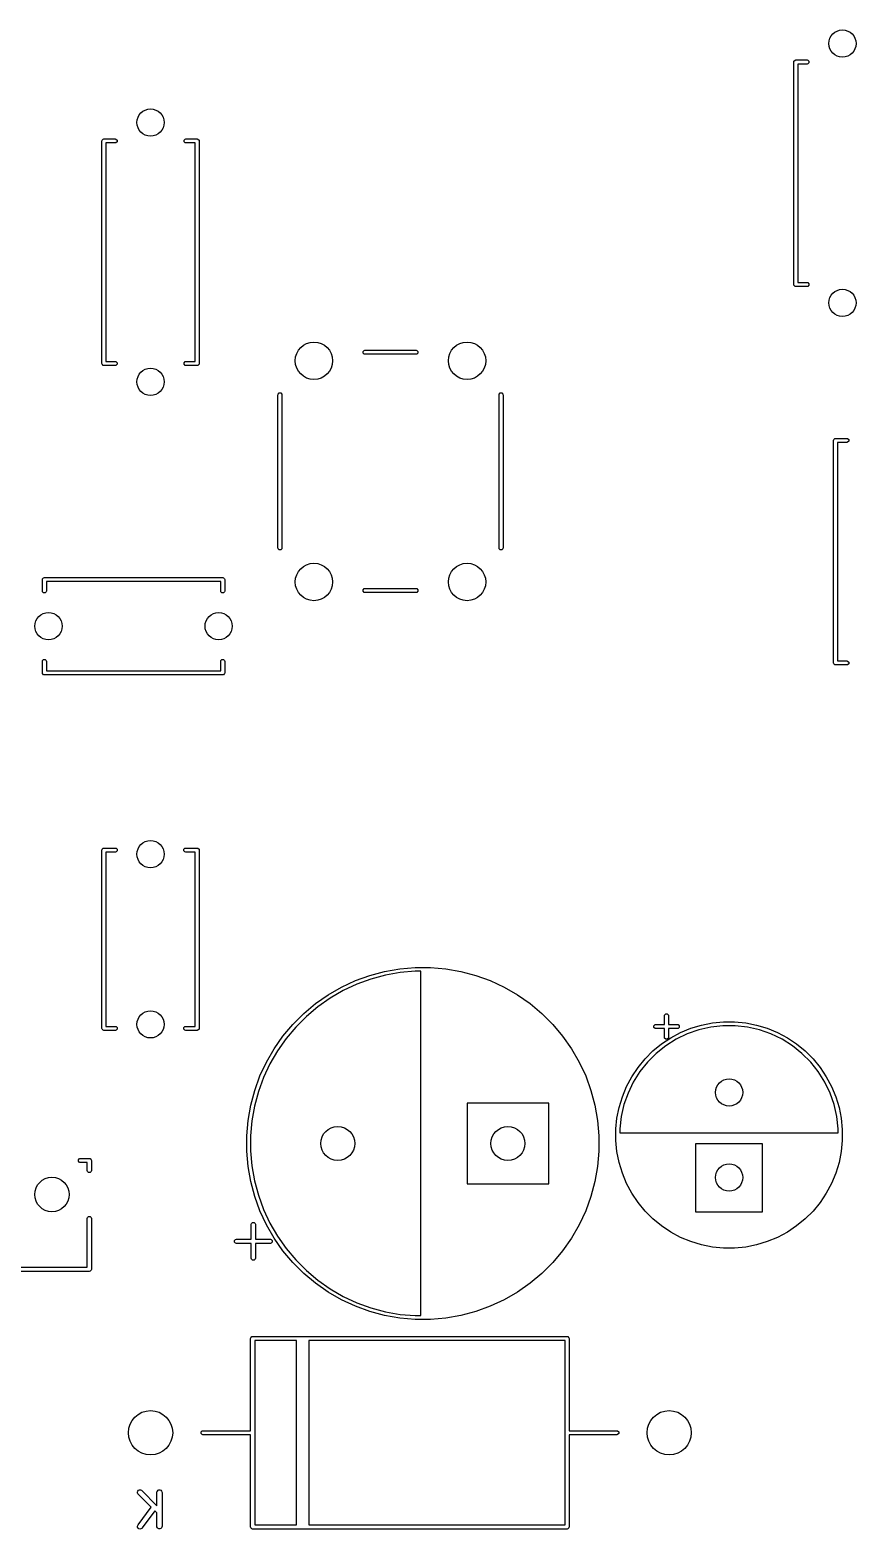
# Model space of a CAD drawing. Header units: millimetres. Extents: x 102 to 188.7, y -171.3 to -101.2.
# Drawn here: x 125.96 to 150.23, y -171.33 to -127.28 of the extents above; entities that cross this region are included whole.
import ezdxf

# ---------------------------------------------------------------- set-up
doc = ezdxf.new("R2010")
doc.units = ezdxf.units.MM
doc.layers.add('B.Silkscreen', color=254, linetype='CONTINUOUS', true_color=0xebdbb2)

msp = doc.modelspace()

# ---------------------------------------------------------------- linework, layer by layer
at = {"layer": 'B.Silkscreen', "linetype": 'CONTINUOUS'}
for p, q in [((148.404567, -128.197039), (148.437039, -128.164567)), ((148.437039, -128.164567), (148.46, -128.16)), ((148.46, -128.16), (148.79, -128.16)), ((148.79, -128.16), (148.812961, -128.164567)), ((148.812961, -128.164567), (148.845433, -128.197039)), ((148.4, -128.22), (148.404567, -128.197039)), ((148.4, -134.76), (148.4, -128.22)), ((148.79, -128.28), (148.52, -128.28)), ((148.52, -128.28), (148.52, -134.7)), ((148.812961, -128.275433), (148.79, -128.28)), ((148.845433, -128.242961), (148.812961, -128.275433)), ((148.845433, -128.197039), (148.845433, -128.242961)), ((128.07, -130.54), (128.074567, -130.517039)), ((128.07, -137.08), (128.07, -130.54)), ((128.074567, -130.517039), (128.107039, -130.484567)), ((128.107039, -130.484567), (128.13, -130.48)), ((128.13, -130.48), (128.46, -130.48)), ((128.46, -130.6), (128.19, -130.6)), ((128.19, -130.6), (128.19, -137.02)), ((128.46, -130.48), (128.482961, -130.484567)), ((128.482961, -130.595433), (128.46, -130.6)), ((128.482961, -130.484567), (128.515433, -130.517039)), ((128.515433, -130.562961), (128.482961, -130.595433)), ((128.515433, -130.517039), (128.515433, -130.562961)), ((130.484567, -130.517039), (130.517039, -130.484567)), ((130.484567, -130.562961), (130.484567, -130.517039)), ((130.517039, -130.595433), (130.484567, -130.562961)), ((130.517039, -130.484567), (130.54, -130.48)), ((130.54, -130.6), (130.517039, -130.595433)), ((130.54, -130.48), (130.87, -130.48)), ((130.81, -130.6), (130.54, -130.6)), ((130.81, -137.02), (130.81, -130.6)), ((130.87, -130.48), (130.892961, -130.484567)), ((130.892961, -130.484567), (130.925433, -130.517039)), ((130.925433, -130.517039), (130.93, -130.54)), ((130.93, -130.54), (130.93, -137.08)), ((148.404567, -134.782961), (148.4, -134.76)), ((148.437039, -134.815433), (148.404567, -134.782961)), ((148.52, -134.7), (148.79, -134.7)), ((148.79, -134.7), (148.812961, -134.704567)), ((148.812961, -134.704567), (148.845433, -134.737039)), ((148.845433, -134.782961), (148.812961, -134.815433)), ((148.845433, -134.737039), (148.845433, -134.782961)), ((148.46, -134.82), (148.437039, -134.815433)), ((148.79, -134.82), (148.46, -134.82)), ((148.812961, -134.815433), (148.79, -134.82)), ((135.744567, -136.727039), (135.777039, -136.694567)), ((135.744567, -136.772961), (135.744567, -136.727039)), ((135.777039, -136.805433), (135.744567, -136.772961)), ((135.777039, -136.694567), (135.8, -136.69)), ((135.8, -136.81), (135.777039, -136.805433)), ((135.8, -136.69), (137.3, -136.69)), ((137.3, -136.81), (135.8, -136.81)), ((137.3, -136.69), (137.322961, -136.694567)), ((137.322961, -136.805433), (137.3, -136.81)), ((137.322961, -136.694567), (137.355433, -136.727039)), ((137.355433, -136.772961), (137.322961, -136.805433)), ((137.355433, -136.727039), (137.355433, -136.772961)), ((128.074567, -137.102961), (128.07, -137.08)), ((128.107039, -137.135433), (128.074567, -137.102961)), ((128.13, -137.14), (128.107039, -137.135433)), ((128.46, -137.14), (128.13, -137.14)), ((128.19, -137.02), (128.46, -137.02)), ((128.46, -137.02), (128.482961, -137.024567)), ((128.482961, -137.135433), (128.46, -137.14)), ((128.482961, -137.024567), (128.515433, -137.057039)), ((128.515433, -137.102961), (128.482961, -137.135433)), ((128.515433, -137.057039), (128.515433, -137.102961)), ((130.484567, -137.057039), (130.517039, -137.024567)), ((130.484567, -137.102961), (130.484567, -137.057039)), ((130.517039, -137.135433), (130.484567, -137.102961)), ((130.517039, -137.024567), (130.54, -137.02)), ((130.54, -137.14), (130.517039, -137.135433)), ((130.54, -137.02), (130.81, -137.02)), ((130.87, -137.14), (130.54, -137.14)), ((130.892961, -137.135433), (130.87, -137.14)), ((130.925433, -137.102961), (130.892961, -137.135433)), ((130.93, -137.08), (130.925433, -137.102961)), ((133.24, -138), (133.244567, -137.977039)), ((133.24, -142.5), (133.24, -138)), ((133.244567, -137.977039), (133.277039, -137.944567)), ((133.277039, -137.944567), (133.322961, -137.944567)), ((133.322961, -137.944567), (133.355433, -137.977039)), ((133.355433, -137.977039), (133.36, -138)), ((133.36, -138), (133.36, -142.5)), ((139.74, -138), (139.744567, -137.977039)), ((139.74, -142.5), (139.74, -138)), ((139.744567, -137.977039), (139.777039, -137.944567)), ((139.777039, -137.944567), (139.822961, -137.944567)), ((139.822961, -137.944567), (139.855433, -137.977039)), ((139.855433, -137.977039), (139.86, -138)), ((139.86, -138), (139.86, -142.5)), ((149.57, -139.34), (149.574567, -139.317039)), ((149.57, -145.88), (149.57, -139.34)), ((149.574567, -139.317039), (149.607039, -139.284567)), ((149.607039, -139.284567), (149.63, -139.28)), ((149.63, -139.28), (149.96, -139.28)), ((149.96, -139.4), (149.69, -139.4)), ((149.69, -139.4), (149.69, -145.82)), ((149.96, -139.28), (149.982961, -139.284567)), ((149.982961, -139.395433), (149.96, -139.4)), ((149.982961, -139.284567), (150.015433, -139.317039)), ((150.015433, -139.362961), (149.982961, -139.395433)), ((150.015433, -139.317039), (150.015433, -139.362961)), ((133.244567, -142.522961), (133.24, -142.5)), ((133.277039, -142.555433), (133.244567, -142.522961)), ((133.322961, -142.555433), (133.277039, -142.555433)), ((133.355433, -142.522961), (133.322961, -142.555433)), ((133.36, -142.5), (133.355433, -142.522961)), ((139.744567, -142.522961), (139.74, -142.5)), ((139.777039, -142.555433), (139.744567, -142.522961)), ((139.822961, -142.555433), (139.777039, -142.555433)), ((139.855433, -142.522961), (139.822961, -142.555433)), ((139.86, -142.5), (139.855433, -142.522961)), ((126.32, -143.43), (126.324567, -143.407039)), ((126.32, -143.767), (126.32, -143.43)), ((126.324567, -143.407039), (126.357039, -143.374567)), ((126.357039, -143.374567), (126.38, -143.37)), ((126.38, -143.37), (131.62, -143.37)), ((131.56, -143.49), (126.44, -143.49)), ((126.44, -143.49), (126.44, -143.767)), ((131.56, -143.767), (131.56, -143.49)), ((131.62, -143.37), (131.642961, -143.374567)), ((131.642961, -143.374567), (131.675433, -143.407039)), ((131.675433, -143.407039), (131.68, -143.43)), ((131.68, -143.43), (131.68, -143.767)), ((126.324567, -143.789961), (126.32, -143.767)), ((126.357039, -143.822433), (126.324567, -143.789961)), ((126.402961, -143.822433), (126.357039, -143.822433)), ((126.435433, -143.789961), (126.402961, -143.822433)), ((126.44, -143.767), (126.435433, -143.789961)), ((131.564567, -143.789961), (131.56, -143.767)), ((131.597039, -143.822433), (131.564567, -143.789961)), ((131.642961, -143.822433), (131.597039, -143.822433)), ((131.675433, -143.789961), (131.642961, -143.822433)), ((131.68, -143.767), (131.675433, -143.789961)), ((135.744567, -143.727039), (135.777039, -143.694567)), ((135.744567, -143.772961), (135.744567, -143.727039)), ((135.777039, -143.805433), (135.744567, -143.772961)), ((135.777039, -143.694567), (135.8, -143.69)), ((135.8, -143.81), (135.777039, -143.805433)), ((135.8, -143.69), (137.3, -143.69)), ((137.3, -143.81), (135.8, -143.81)), ((137.3, -143.69), (137.322961, -143.694567)), ((137.322961, -143.805433), (137.3, -143.81)), ((137.322961, -143.694567), (137.355433, -143.727039)), ((137.355433, -143.772961), (137.322961, -143.805433)), ((137.355433, -143.727039), (137.355433, -143.772961)), ((126.324567, -145.810039), (126.357039, -145.777567)), ((126.357039, -145.777567), (126.402961, -145.777567)), ((126.402961, -145.777567), (126.435433, -145.810039)), ((131.564567, -145.810039), (131.597039, -145.777567)), ((131.597039, -145.777567), (131.642961, -145.777567)), ((131.642961, -145.777567), (131.675433, -145.810039)), ((126.32, -145.833), (126.324567, -145.810039)), ((126.32, -146.17), (126.32, -145.833)), ((126.324567, -146.192961), (126.32, -146.17)), ((126.357039, -146.225433), (126.324567, -146.192961)), ((126.38, -146.23), (126.357039, -146.225433)), ((131.62, -146.23), (126.38, -146.23)), ((126.435433, -145.810039), (126.44, -145.833)), ((126.44, -145.833), (126.44, -146.11)), ((126.44, -146.11), (131.56, -146.11)), ((131.56, -145.833), (131.564567, -145.810039)), ((131.56, -146.11), (131.56, -145.833)), ((131.642961, -146.225433), (131.62, -146.23)), ((131.675433, -146.192961), (131.642961, -146.225433)), ((131.675433, -145.810039), (131.68, -145.833)), ((131.68, -146.17), (131.675433, -146.192961)), ((131.68, -145.833), (131.68, -146.17)), ((149.574567, -145.902961), (149.57, -145.88)), ((149.607039, -145.935433), (149.574567, -145.902961)), ((149.63, -145.94), (149.607039, -145.935433)), ((149.96, -145.94), (149.63, -145.94)), ((149.69, -145.82), (149.96, -145.82)), ((149.96, -145.82), (149.982961, -145.824567)), ((149.982961, -145.935433), (149.96, -145.94)), ((149.982961, -145.824567), (150.015433, -145.857039)), ((150.015433, -145.902961), (149.982961, -145.935433)), ((150.015433, -145.857039), (150.015433, -145.902961)), ((128.07, -151.38), (128.074567, -151.357039)), ((128.07, -156.62), (128.07, -151.38)), ((128.074567, -151.357039), (128.107039, -151.324567)), ((128.107039, -151.324567), (128.13, -151.32)), ((128.13, -151.32), (128.467, -151.32)), ((128.467, -151.44), (128.19, -151.44)), ((128.19, -151.44), (128.19, -156.56)), ((128.467, -151.32), (128.489961, -151.324567)), ((128.489961, -151.435433), (128.467, -151.44)), ((128.489961, -151.324567), (128.522433, -151.357039)), ((128.522433, -151.402961), (128.489961, -151.435433)), ((128.522433, -151.357039), (128.522433, -151.402961)), ((130.477567, -151.357039), (130.510039, -151.324567)), ((130.477567, -151.402961), (130.477567, -151.357039)), ((130.510039, -151.435433), (130.477567, -151.402961)), ((130.510039, -151.324567), (130.533, -151.32)), ((130.533, -151.44), (130.510039, -151.435433)), ((130.533, -151.32), (130.87, -151.32)), ((130.81, -151.44), (130.533, -151.44)), ((130.81, -156.56), (130.81, -151.44)), ((130.87, -151.32), (130.892961, -151.324567)), ((130.892961, -151.324567), (130.925433, -151.357039)), ((130.925433, -151.357039), (130.93, -151.38)), ((130.93, -151.38), (130.93, -156.62)), ((135.942344, -155.059746), (136.378843, -154.942787)), ((136.403772, -155.055235), (135.976979, -155.169594)), ((136.378843, -154.942787), (136.823874, -154.864316)), ((136.838908, -154.978509), (136.403772, -155.055235)), ((136.823874, -154.864316), (137.274052, -154.82493)), ((137.279076, -154.94), (136.838908, -154.978509)), ((137.274052, -154.82493), (137.725948, -154.82493)), ((137.44, -154.94), (137.279076, -154.94)), ((137.44, -165.06), (137.44, -154.94)), ((137.725948, -154.82493), (138.176126, -154.864316)), ((138.176126, -154.864316), (138.621157, -154.942787)), ((138.621157, -154.942787), (139.057656, -155.059746)), ((134.716788, -155.631232), (135.108142, -155.405284)), ((135.108142, -155.405284), (135.5177, -155.214304)), ((135.561777, -155.320716), (135.161326, -155.507449)), ((135.5177, -155.214304), (135.942344, -155.059746)), ((135.976979, -155.169594), (135.561777, -155.320716)), ((139.057656, -155.059746), (139.4823, -155.214304)), ((139.4823, -155.214304), (139.891858, -155.405284)), ((139.891858, -155.405284), (140.283212, -155.631232)), ((134.000443, -156.180903), (134.346616, -155.89043)), ((134.346616, -155.89043), (134.716788, -155.631232)), ((134.778674, -155.728373), (134.416732, -155.981807)), ((135.161326, -155.507449), (134.778674, -155.728373)), ((140.283212, -155.631232), (140.653384, -155.89043)), ((140.653384, -155.89043), (140.999557, -156.180903)), ((133.680903, -156.500443), (134.000443, -156.180903)), ((134.078257, -156.265822), (133.765822, -156.578257)), ((134.416732, -155.981807), (134.078257, -156.265822)), ((140.999557, -156.180903), (141.319097, -156.500443)), ((144.601, -156.249759), (144.605567, -156.226798)), ((144.601, -156.504759), (144.601, -156.249759)), ((144.605567, -156.226798), (144.638039, -156.194326)), ((144.638039, -156.194326), (144.683961, -156.194326)), ((144.683961, -156.194326), (144.716433, -156.226798)), ((144.716433, -156.226798), (144.721, -156.249759)), ((144.721, -156.249759), (144.721, -156.504759)), ((128.074567, -156.642961), (128.07, -156.62)), ((128.107039, -156.675433), (128.074567, -156.642961)), ((128.13, -156.68), (128.107039, -156.675433)), ((128.467, -156.68), (128.13, -156.68)), ((128.19, -156.56), (128.467, -156.56)), ((128.467, -156.56), (128.489961, -156.564567)), ((128.489961, -156.675433), (128.467, -156.68)), ((128.489961, -156.564567), (128.522433, -156.597039)), ((128.522433, -156.642961), (128.489961, -156.675433)), ((128.522433, -156.597039), (128.522433, -156.642961)), ((130.477567, -156.597039), (130.510039, -156.564567)), ((130.477567, -156.642961), (130.477567, -156.597039)), ((130.510039, -156.675433), (130.477567, -156.642961)), ((130.510039, -156.564567), (130.533, -156.56)), ((130.533, -156.68), (130.510039, -156.675433)), ((130.533, -156.56), (130.81, -156.56)), ((130.87, -156.68), (130.533, -156.68)), ((130.892961, -156.675433), (130.87, -156.68)), ((130.925433, -156.642961), (130.892961, -156.675433)), ((130.93, -156.62), (130.925433, -156.642961)), ((133.39043, -156.846616), (133.680903, -156.500443)), ((133.765822, -156.578257), (133.481807, -156.916732)), ((141.319097, -156.500443), (141.60957, -156.846616)), ((144.290567, -156.541798), (144.323039, -156.509326)), ((144.290567, -156.58772), (144.290567, -156.541798)), ((144.323039, -156.620192), (144.290567, -156.58772)), ((144.323039, -156.509326), (144.346, -156.504759)), ((144.346, -156.624759), (144.323039, -156.620192)), ((144.346, -156.504759), (144.601, -156.504759)), ((144.601, -156.624759), (144.346, -156.624759)), ((144.601, -156.879759), (144.601, -156.624759)), ((144.721, -156.504759), (144.976, -156.504759)), ((144.976, -156.624759), (144.721, -156.624759)), ((144.721, -156.624759), (144.721, -156.879759)), ((144.788038, -156.893764), (145.076242, -156.739716)), ((145.269651, -156.779674), (144.944816, -156.936106)), ((144.976, -156.504759), (144.998961, -156.509326)), ((144.998961, -156.620192), (144.976, -156.624759)), ((144.998961, -156.509326), (145.031433, -156.541798)), ((145.031433, -156.58772), (144.998961, -156.620192)), ((145.031433, -156.541798), (145.031433, -156.58772)), ((145.076242, -156.739716), (145.378157, -156.614658)), ((145.609958, -156.660595), (145.269651, -156.779674)), ((145.378157, -156.614658), (145.690876, -156.519796)), ((145.961458, -156.580367), (145.609958, -156.660595)), ((145.690876, -156.519796), (146.011388, -156.456042)), ((146.31973, -156.54), (145.961458, -156.580367)), ((146.011388, -156.456042), (146.336605, -156.424011)), ((146.68027, -156.54), (146.31973, -156.54)), ((146.336605, -156.424011), (146.663395, -156.424011)), ((146.663395, -156.424011), (146.988612, -156.456042)), ((147.038542, -156.580367), (146.68027, -156.54)), ((146.988612, -156.456042), (147.309124, -156.519796)), ((147.390042, -156.660595), (147.038542, -156.580367)), ((147.309124, -156.519796), (147.621843, -156.614658)), ((147.730349, -156.779674), (147.390042, -156.660595)), ((147.621843, -156.614658), (147.923758, -156.739716)), ((148.055184, -156.936106), (147.730349, -156.779674)), ((147.923758, -156.739716), (148.211962, -156.893764)), ((132.905284, -157.608142), (133.131232, -157.216788)), ((133.131232, -157.216788), (133.39043, -156.846616)), ((133.481807, -156.916732), (133.228373, -157.278674)), ((141.60957, -156.846616), (141.868768, -157.216788)), ((141.868768, -157.216788), (142.094716, -157.608142)), ((144.263709, -157.282633), (144.516321, -157.075319)), ((144.639538, -157.127925), (144.357657, -157.352717)), ((144.516321, -157.075319), (144.788038, -156.893764)), ((144.605567, -156.90272), (144.601, -156.879759)), ((144.638039, -156.935192), (144.605567, -156.90272)), ((144.683961, -156.935192), (144.638039, -156.935192)), ((144.944816, -156.936106), (144.639538, -157.127925)), ((144.716433, -156.90272), (144.683961, -156.935192)), ((144.721, -156.879759), (144.716433, -156.90272)), ((148.360462, -157.127925), (148.055184, -156.936106)), ((148.211962, -156.893764), (148.483679, -157.075319)), ((148.642343, -157.352717), (148.360462, -157.127925)), ((148.483679, -157.075319), (148.736291, -157.282633)), ((132.714304, -158.0177), (132.905284, -157.608142)), ((133.007449, -157.661326), (132.820716, -158.061777)), ((133.228373, -157.278674), (133.007449, -157.661326)), ((142.094716, -157.608142), (142.285696, -158.0177)), ((143.825319, -157.766321), (144.032633, -157.513709)), ((144.102717, -157.607657), (143.877925, -157.889538)), ((144.032633, -157.513709), (144.263709, -157.282633)), ((144.357657, -157.352717), (144.102717, -157.607657)), ((148.897283, -157.607657), (148.642343, -157.352717)), ((148.736291, -157.282633), (148.967367, -157.513709)), ((149.122075, -157.889538), (148.897283, -157.607657)), ((148.967367, -157.513709), (149.174681, -157.766321)), ((132.559746, -158.442344), (132.714304, -158.0177)), ((132.820716, -158.061777), (132.669594, -158.476979)), ((142.285696, -158.0177), (142.440254, -158.442344)), ((143.489716, -158.326242), (143.643764, -158.038038)), ((143.643764, -158.038038), (143.825319, -157.766321)), ((143.877925, -157.889538), (143.686106, -158.194816)), ((149.313894, -158.194816), (149.122075, -157.889538)), ((149.174681, -157.766321), (149.356236, -158.038038)), ((149.356236, -158.038038), (149.510284, -158.326242)), ((132.442787, -158.878843), (132.559746, -158.442344)), ((132.669594, -158.476979), (132.555235, -158.903772)), ((142.440254, -158.442344), (142.557213, -158.878843)), ((143.364658, -158.628157), (143.489716, -158.326242)), ((143.529674, -158.519651), (143.410595, -158.859958)), ((143.686106, -158.194816), (143.529674, -158.519651)), ((149.470326, -158.519651), (149.313894, -158.194816)), ((149.589405, -158.859958), (149.470326, -158.519651)), ((149.510284, -158.326242), (149.635342, -158.628157)), ((132.364316, -159.323874), (132.442787, -158.878843)), ((132.555235, -158.903772), (132.478509, -159.338908)), ((138.8, -158.815433), (138.8, -161.184567)), ((138.837039, -158.815433), (138.8, -158.815433)), ((138.877039, -158.815433), (138.837039, -158.815433)), ((138.917039, -158.815433), (138.877039, -158.815433)), ((138.957039, -158.815433), (138.917039, -158.815433)), ((138.997039, -158.815433), (138.957039, -158.815433)), ((139.037039, -158.815433), (138.997039, -158.815433)), ((139.077039, -158.815433), (139.037039, -158.815433)), ((139.117039, -158.815433), (139.077039, -158.815433)), ((139.157039, -158.815433), (139.117039, -158.815433)), ((139.197039, -158.815433), (139.157039, -158.815433)), ((139.237039, -158.815433), (139.197039, -158.815433)), ((139.277039, -158.815433), (139.237039, -158.815433)), ((139.317039, -158.815433), (139.277039, -158.815433)), ((139.357039, -158.815433), (139.317039, -158.815433)), ((139.397039, -158.815433), (139.357039, -158.815433)), ((139.437039, -158.815433), (139.397039, -158.815433)), ((139.477039, -158.815433), (139.437039, -158.815433)), ((139.517039, -158.815433), (139.477039, -158.815433)), ((139.557039, -158.815433), (139.517039, -158.815433)), ((139.597039, -158.815433), (139.557039, -158.815433)), ((139.637039, -158.815433), (139.597039, -158.815433)), ((139.677039, -158.815433), (139.637039, -158.815433)), ((139.717039, -158.815433), (139.677039, -158.815433)), ((139.757039, -158.815433), (139.717039, -158.815433)), ((139.797039, -158.815433), (139.757039, -158.815433)), ((139.837039, -158.815433), (139.797039, -158.815433)), ((139.877039, -158.815433), (139.837039, -158.815433)), ((139.917039, -158.815433), (139.877039, -158.815433)), ((139.957039, -158.815433), (139.917039, -158.815433)), ((139.997039, -158.815433), (139.957039, -158.815433)), ((140.037039, -158.815433), (139.997039, -158.815433)), ((140.077039, -158.815433), (140.037039, -158.815433)), ((140.117039, -158.815433), (140.077039, -158.815433)), ((140.157039, -158.815433), (140.117039, -158.815433)), ((140.197039, -158.815433), (140.157039, -158.815433)), ((140.237039, -158.815433), (140.197039, -158.815433)), ((140.277039, -158.815433), (140.237039, -158.815433)), ((140.317039, -158.815433), (140.277039, -158.815433)), ((140.357039, -158.815433), (140.317039, -158.815433)), ((140.397039, -158.815433), (140.357039, -158.815433)), ((140.437039, -158.815433), (140.397039, -158.815433)), ((140.477039, -158.815433), (140.437039, -158.815433)), ((140.517039, -158.815433), (140.477039, -158.815433)), ((140.557039, -158.815433), (140.517039, -158.815433)), ((140.597039, -158.815433), (140.557039, -158.815433)), ((140.637039, -158.815433), (140.597039, -158.815433)), ((140.677039, -158.815433), (140.637039, -158.815433)), ((140.717039, -158.815433), (140.677039, -158.815433)), ((140.757039, -158.815433), (140.717039, -158.815433)), ((140.797039, -158.815433), (140.757039, -158.815433)), ((140.837039, -158.815433), (140.797039, -158.815433)), ((140.877039, -158.815433), (140.837039, -158.815433)), ((140.917039, -158.815433), (140.877039, -158.815433)), ((140.957039, -158.815433), (140.917039, -158.815433)), ((140.997039, -158.815433), (140.957039, -158.815433)), ((141.037039, -158.815433), (140.997039, -158.815433)), ((141.077039, -158.815433), (141.037039, -158.815433)), ((141.117039, -158.815433), (141.077039, -158.815433)), ((141.157039, -158.815433), (141.117039, -158.815433)), ((141.197039, -158.815433), (141.157039, -158.815433)), ((141.2, -158.815433), (141.197039, -158.815433)), ((141.2, -161.184567), (141.2, -158.815433)), ((142.557213, -158.878843), (142.635684, -159.323874)), ((143.206042, -159.261388), (143.269796, -158.940876)), ((143.269796, -158.940876), (143.364658, -158.628157)), ((143.410595, -158.859958), (143.330367, -159.211458)), ((149.669633, -159.211458), (149.589405, -158.859958)), ((149.635342, -158.628157), (149.730204, -158.940876)), ((149.730204, -158.940876), (149.793958, -159.261388)), ((132.32493, -159.774052), (132.364316, -159.323874)), ((132.478509, -159.338908), (132.44, -159.779076)), ((142.635684, -159.323874), (142.67507, -159.774052)), ((143.175673, -159.56973), (143.206042, -159.261388)), ((143.330367, -159.211458), (143.29, -159.56973)), ((149.71, -159.56973), (149.669633, -159.211458)), ((149.793958, -159.261388), (149.825989, -159.586605)), ((132.32493, -159.779076), (132.32493, -159.774052)), ((132.32493, -160.225948), (132.32493, -159.779076)), ((132.44, -159.779076), (132.44, -160.220924)), ((142.67507, -159.774052), (142.67507, -160.225948)), ((143.174011, -159.586605), (143.175673, -159.56973)), ((143.174011, -159.913395), (143.174011, -159.586605)), ((143.29, -159.56973), (143.29, -159.69)), ((143.29, -159.69), (149.71, -159.69)), ((149.71, -159.69), (149.71, -159.56973)), ((149.825989, -159.586605), (149.825989, -159.913395)), ((132.364316, -160.676126), (132.32493, -160.225948)), ((132.44, -160.220924), (132.478509, -160.661092)), ((142.67507, -160.225948), (142.635684, -160.676126)), ((143.206042, -160.238612), (143.174011, -159.913395)), ((143.269796, -160.559124), (143.206042, -160.238612)), ((145.515433, -160.01), (145.515433, -160.047039)), ((147.484567, -160.01), (145.515433, -160.01)), ((145.515433, -160.047039), (145.515433, -160.087039)), ((145.515433, -160.087039), (145.515433, -160.127039)), ((145.515433, -160.127039), (145.515433, -160.167039)), ((145.515433, -160.167039), (145.515433, -160.207039)), ((145.515433, -160.207039), (145.515433, -160.247039)), ((145.515433, -160.247039), (145.515433, -160.287039)), ((145.515433, -160.287039), (145.515433, -160.327039)), ((145.515433, -160.327039), (145.515433, -160.367039)), ((147.484567, -160.047039), (147.484567, -160.01)), ((147.484567, -160.087039), (147.484567, -160.047039)), ((147.484567, -160.127039), (147.484567, -160.087039)), ((147.484567, -160.167039), (147.484567, -160.127039)), ((147.484567, -160.207039), (147.484567, -160.167039)), ((147.484567, -160.247039), (147.484567, -160.207039)), ((147.484567, -160.287039), (147.484567, -160.247039)), ((147.484567, -160.327039), (147.484567, -160.287039)), ((147.484567, -160.367039), (147.484567, -160.327039)), ((149.793958, -160.238612), (149.730204, -160.559124)), ((149.825989, -159.913395), (149.793958, -160.238612)), ((127.382567, -160.477039), (127.415039, -160.444567)), ((127.382567, -160.522961), (127.382567, -160.477039)), ((127.415039, -160.555433), (127.382567, -160.522961)), ((127.415039, -160.444567), (127.438, -160.44)), ((127.438, -160.56), (127.415039, -160.555433)), ((127.438, -160.44), (127.7, -160.44)), ((127.64, -160.56), (127.438, -160.56)), ((127.64, -160.798), (127.64, -160.56)), ((127.7, -160.44), (127.722961, -160.444567)), ((127.722961, -160.444567), (127.755433, -160.477039)), ((127.755433, -160.477039), (127.76, -160.5)), ((127.76, -160.5), (127.76, -160.798)), ((132.442787, -161.121157), (132.364316, -160.676126)), ((132.478509, -160.661092), (132.555235, -161.096228)), ((142.635684, -160.676126), (142.557213, -161.121157)), ((143.364658, -160.871843), (143.269796, -160.559124)), ((145.515433, -160.367039), (145.515433, -160.407039)), ((145.515433, -160.407039), (145.515433, -160.447039)), ((145.515433, -160.447039), (145.515433, -160.487039)), ((145.515433, -160.487039), (145.515433, -160.527039)), ((145.515433, -160.527039), (145.515433, -160.567039)), ((145.515433, -160.567039), (145.515433, -160.607039)), ((145.515433, -160.607039), (145.515433, -160.647039)), ((145.515433, -160.647039), (145.515433, -160.687039)), ((145.515433, -160.687039), (145.515433, -160.727039)), ((145.515433, -160.727039), (145.515433, -160.767039)), ((145.515433, -160.767039), (145.515433, -160.807039)), ((147.484567, -160.407039), (147.484567, -160.367039)), ((147.484567, -160.447039), (147.484567, -160.407039)), ((147.484567, -160.487039), (147.484567, -160.447039)), ((147.484567, -160.527039), (147.484567, -160.487039)), ((147.484567, -160.567039), (147.484567, -160.527039)), ((147.484567, -160.607039), (147.484567, -160.567039)), ((147.484567, -160.647039), (147.484567, -160.607039)), ((147.484567, -160.687039), (147.484567, -160.647039)), ((147.484567, -160.727039), (147.484567, -160.687039)), ((147.484567, -160.767039), (147.484567, -160.727039)), ((147.484567, -160.807039), (147.484567, -160.767039)), ((149.730204, -160.559124), (149.635342, -160.871843)), ((127.644567, -160.820961), (127.64, -160.798)), ((127.677039, -160.853433), (127.644567, -160.820961)), ((127.722961, -160.853433), (127.677039, -160.853433)), ((127.755433, -160.820961), (127.722961, -160.853433)), ((127.76, -160.798), (127.755433, -160.820961)), ((132.559746, -161.557656), (132.442787, -161.121157)), ((132.555235, -161.096228), (132.669594, -161.523021)), ((138.8, -161.184567), (138.802961, -161.184567)), ((138.802961, -161.184567), (138.842961, -161.184567)), ((138.842961, -161.184567), (138.882961, -161.184567)), ((138.882961, -161.184567), (138.922961, -161.184567)), ((138.922961, -161.184567), (138.962961, -161.184567)), ((138.962961, -161.184567), (139.002961, -161.184567)), ((139.002961, -161.184567), (139.042961, -161.184567)), ((139.042961, -161.184567), (139.082961, -161.184567)), ((139.082961, -161.184567), (139.122961, -161.184567)), ((139.122961, -161.184567), (139.162961, -161.184567)), ((139.162961, -161.184567), (139.202961, -161.184567)), ((139.202961, -161.184567), (139.242961, -161.184567)), ((139.242961, -161.184567), (139.282961, -161.184567)), ((139.282961, -161.184567), (139.322961, -161.184567)), ((139.322961, -161.184567), (139.362961, -161.184567)), ((139.362961, -161.184567), (139.402961, -161.184567)), ((139.402961, -161.184567), (139.442961, -161.184567)), ((139.442961, -161.184567), (139.482961, -161.184567)), ((139.482961, -161.184567), (139.522961, -161.184567)), ((139.522961, -161.184567), (139.562961, -161.184567)), ((139.562961, -161.184567), (139.602961, -161.184567)), ((139.602961, -161.184567), (139.642961, -161.184567)), ((139.642961, -161.184567), (139.682961, -161.184567)), ((139.682961, -161.184567), (139.722961, -161.184567)), ((139.722961, -161.184567), (139.762961, -161.184567)), ((139.762961, -161.184567), (139.802961, -161.184567)), ((139.802961, -161.184567), (139.842961, -161.184567)), ((139.842961, -161.184567), (139.882961, -161.184567)), ((139.882961, -161.184567), (139.922961, -161.184567)), ((139.922961, -161.184567), (139.962961, -161.184567)), ((139.962961, -161.184567), (140.002961, -161.184567)), ((140.002961, -161.184567), (140.042961, -161.184567)), ((140.042961, -161.184567), (140.082961, -161.184567)), ((140.082961, -161.184567), (140.122961, -161.184567)), ((140.122961, -161.184567), (140.162961, -161.184567)), ((140.162961, -161.184567), (140.202961, -161.184567)), ((140.202961, -161.184567), (140.242961, -161.184567)), ((140.242961, -161.184567), (140.282961, -161.184567)), ((140.282961, -161.184567), (140.322961, -161.184567)), ((140.322961, -161.184567), (140.362961, -161.184567)), ((140.362961, -161.184567), (140.402961, -161.184567)), ((140.402961, -161.184567), (140.442961, -161.184567)), ((140.442961, -161.184567), (140.482961, -161.184567)), ((140.482961, -161.184567), (140.522961, -161.184567)), ((140.522961, -161.184567), (140.562961, -161.184567)), ((140.562961, -161.184567), (140.602961, -161.184567)), ((140.602961, -161.184567), (140.642961, -161.184567)), ((140.642961, -161.184567), (140.682961, -161.184567)), ((140.682961, -161.184567), (140.722961, -161.184567)), ((140.722961, -161.184567), (140.762961, -161.184567)), ((140.762961, -161.184567), (140.802961, -161.184567)), ((140.802961, -161.184567), (140.842961, -161.184567)), ((140.842961, -161.184567), (140.882961, -161.184567)), ((140.882961, -161.184567), (140.922961, -161.184567)), ((140.922961, -161.184567), (140.962961, -161.184567)), ((140.962961, -161.184567), (141.002961, -161.184567)), ((141.002961, -161.184567), (141.042961, -161.184567)), ((141.042961, -161.184567), (141.082961, -161.184567)), ((141.082961, -161.184567), (141.122961, -161.184567)), ((141.122961, -161.184567), (141.162961, -161.184567)), ((141.162961, -161.184567), (141.2, -161.184567)), ((142.557213, -161.121157), (142.440254, -161.557656)), ((143.489716, -161.173758), (143.364658, -160.871843)), ((143.643764, -161.461962), (143.489716, -161.173758)), ((145.515433, -160.807039), (145.515433, -160.847039)), ((145.515433, -160.847039), (145.515433, -160.887039)), ((145.515433, -160.887039), (145.515433, -160.927039)), ((145.515433, -160.927039), (145.515433, -160.967039)), ((145.515433, -160.967039), (145.515433, -161.007039)), ((145.515433, -161.007039), (145.515433, -161.047039)), ((145.515433, -161.047039), (145.515433, -161.087039)), ((145.515433, -161.087039), (145.515433, -161.127039)), ((145.515433, -161.127039), (145.515433, -161.167039)), ((145.515433, -161.167039), (145.515433, -161.207039)), ((145.515433, -161.207039), (145.515433, -161.247039)), ((147.484567, -160.847039), (147.484567, -160.807039)), ((147.484567, -160.887039), (147.484567, -160.847039)), ((147.484567, -160.927039), (147.484567, -160.887039)), ((147.484567, -160.967039), (147.484567, -160.927039)), ((147.484567, -161.007039), (147.484567, -160.967039)), ((147.484567, -161.047039), (147.484567, -161.007039)), ((147.484567, -161.087039), (147.484567, -161.047039)), ((147.484567, -161.127039), (147.484567, -161.087039)), ((147.484567, -161.167039), (147.484567, -161.127039)), ((147.484567, -161.207039), (147.484567, -161.167039)), ((147.484567, -161.247039), (147.484567, -161.207039)), ((149.510284, -161.173758), (149.356236, -161.461962)), ((149.635342, -160.871843), (149.510284, -161.173758)), ((132.714304, -161.9823), (132.559746, -161.557656)), ((132.669594, -161.523021), (132.820716, -161.938223)), ((142.440254, -161.557656), (142.285696, -161.9823)), ((143.825319, -161.733679), (143.643764, -161.461962)), ((145.515433, -161.247039), (145.515433, -161.287039)), ((145.515433, -161.287039), (145.515433, -161.327039)), ((145.515433, -161.327039), (145.515433, -161.367039)), ((145.515433, -161.367039), (145.515433, -161.407039)), ((145.515433, -161.407039), (145.515433, -161.447039)), ((145.515433, -161.447039), (145.515433, -161.487039)), ((145.515433, -161.487039), (145.515433, -161.527039)), ((145.515433, -161.527039), (145.515433, -161.567039)), ((145.515433, -161.567039), (145.515433, -161.607039)), ((145.515433, -161.607039), (145.515433, -161.647039)), ((145.515433, -161.647039), (145.515433, -161.687039)), ((147.484567, -161.287039), (147.484567, -161.247039)), ((147.484567, -161.327039), (147.484567, -161.287039)), ((147.484567, -161.367039), (147.484567, -161.327039)), ((147.484567, -161.407039), (147.484567, -161.367039)), ((147.484567, -161.447039), (147.484567, -161.407039)), ((147.484567, -161.487039), (147.484567, -161.447039)), ((147.484567, -161.527039), (147.484567, -161.487039)), ((147.484567, -161.567039), (147.484567, -161.527039)), ((147.484567, -161.607039), (147.484567, -161.567039)), ((147.484567, -161.647039), (147.484567, -161.607039)), ((147.484567, -161.687039), (147.484567, -161.647039)), ((149.356236, -161.461962), (149.174681, -161.733679)), ((132.905284, -162.391858), (132.714304, -161.9823)), ((132.820716, -161.938223), (133.007449, -162.338674)), ((142.285696, -161.9823), (142.094716, -162.391858)), ((144.032633, -161.986291), (143.825319, -161.733679)), ((144.263709, -162.217367), (144.032633, -161.986291)), ((145.515433, -161.687039), (145.515433, -161.727039)), ((145.515433, -161.727039), (145.515433, -161.767039)), ((145.515433, -161.767039), (145.515433, -161.807039)), ((145.515433, -161.807039), (145.515433, -161.847039)), ((145.515433, -161.847039), (145.515433, -161.887039)), ((145.515433, -161.887039), (145.515433, -161.927039)), ((145.515433, -161.927039), (145.515433, -161.967039)), ((145.515433, -161.967039), (145.515433, -162.007039)), ((145.515433, -162.007039), (145.515433, -162.01)), ((145.515433, -162.01), (147.484567, -162.01)), ((147.484567, -161.727039), (147.484567, -161.687039)), ((147.484567, -161.767039), (147.484567, -161.727039)), ((147.484567, -161.807039), (147.484567, -161.767039)), ((147.484567, -161.847039), (147.484567, -161.807039)), ((147.484567, -161.887039), (147.484567, -161.847039)), ((147.484567, -161.927039), (147.484567, -161.887039)), ((147.484567, -161.967039), (147.484567, -161.927039)), ((147.484567, -162.007039), (147.484567, -161.967039)), ((147.484567, -162.01), (147.484567, -162.007039)), ((148.967367, -161.986291), (148.736291, -162.217367)), ((149.174681, -161.733679), (148.967367, -161.986291)), ((127.64, -162.202), (127.644567, -162.179039)), ((127.64, -163.64), (127.64, -162.202)), ((127.644567, -162.179039), (127.677039, -162.146567)), ((127.677039, -162.146567), (127.722961, -162.146567)), ((127.722961, -162.146567), (127.755433, -162.179039)), ((127.755433, -162.179039), (127.76, -162.202)), ((127.76, -162.202), (127.76, -163.7)), ((132.460354, -162.375), (132.464921, -162.352039)), ((132.460354, -162.815), (132.460354, -162.375)), ((132.464921, -162.352039), (132.497393, -162.319567)), ((132.497393, -162.319567), (132.543315, -162.319567)), ((132.543315, -162.319567), (132.575787, -162.352039)), ((132.575787, -162.352039), (132.580354, -162.375)), ((132.580354, -162.375), (132.580354, -162.815)), ((133.131232, -162.783212), (132.905284, -162.391858)), ((133.007449, -162.338674), (133.228373, -162.721326)), ((142.094716, -162.391858), (141.868768, -162.783212)), ((144.516321, -162.424681), (144.263709, -162.217367)), ((144.788038, -162.606236), (144.516321, -162.424681)), ((148.483679, -162.424681), (148.211962, -162.606236)), ((148.736291, -162.217367), (148.483679, -162.424681)), ((131.964921, -162.852039), (131.997393, -162.819567)), ((131.964921, -162.897961), (131.964921, -162.852039)), ((131.997393, -162.930433), (131.964921, -162.897961)), ((131.997393, -162.819567), (132.020354, -162.815)), ((132.020354, -162.935), (131.997393, -162.930433)), ((132.020354, -162.815), (132.460354, -162.815)), ((132.460354, -162.935), (132.020354, -162.935)), ((132.460354, -163.375), (132.460354, -162.935)), ((132.580354, -162.815), (133.020354, -162.815)), ((133.020354, -162.935), (132.580354, -162.935)), ((132.580354, -162.935), (132.580354, -163.375)), ((133.020354, -162.815), (133.043315, -162.819567)), ((133.043315, -162.930433), (133.020354, -162.935)), ((133.043315, -162.819567), (133.075787, -162.852039)), ((133.075787, -162.897961), (133.043315, -162.930433)), ((133.075787, -162.852039), (133.075787, -162.897961)), ((133.39043, -163.153384), (133.131232, -162.783212)), ((133.228373, -162.721326), (133.481807, -163.083268)), ((141.868768, -162.783212), (141.60957, -163.153384)), ((145.076242, -162.760284), (144.788038, -162.606236)), ((145.378157, -162.885342), (145.076242, -162.760284)), ((145.690876, -162.980204), (145.378157, -162.885342)), ((146.011388, -163.043958), (145.690876, -162.980204)), ((147.309124, -162.980204), (146.988612, -163.043958)), ((147.621843, -162.885342), (147.309124, -162.980204)), ((147.923758, -162.760284), (147.621843, -162.885342)), ((148.211962, -162.606236), (147.923758, -162.760284)), ((132.464921, -163.397961), (132.460354, -163.375)), ((132.497393, -163.430433), (132.464921, -163.397961)), ((132.575787, -163.397961), (132.543315, -163.430433)), ((132.580354, -163.375), (132.575787, -163.397961)), ((133.680903, -163.499557), (133.39043, -163.153384)), ((133.481807, -163.083268), (133.765822, -163.421743)), ((133.765822, -163.421743), (134.078257, -163.734178)), ((141.60957, -163.153384), (141.319097, -163.499557)), ((146.336605, -163.075989), (146.011388, -163.043958)), ((146.663395, -163.075989), (146.336605, -163.075989)), ((146.988612, -163.043958), (146.663395, -163.075989)), ((122.338, -163.64), (127.64, -163.64)), ((127.7, -163.76), (122.338, -163.76)), ((127.722961, -163.755433), (127.7, -163.76)), ((127.755433, -163.722961), (127.722961, -163.755433)), ((127.76, -163.7), (127.755433, -163.722961)), ((132.543315, -163.430433), (132.497393, -163.430433)), ((134.000443, -163.819097), (133.680903, -163.499557)), ((134.346616, -164.10957), (134.000443, -163.819097)), ((134.078257, -163.734178), (134.416732, -164.018193)), ((140.999557, -163.819097), (140.653384, -164.10957)), ((141.319097, -163.499557), (140.999557, -163.819097)), ((134.716788, -164.368768), (134.346616, -164.10957)), ((134.416732, -164.018193), (134.778674, -164.271627)), ((134.778674, -164.271627), (135.161326, -164.492551)), ((140.653384, -164.10957), (140.283212, -164.368768)), ((135.108142, -164.594716), (134.716788, -164.368768)), ((135.5177, -164.785696), (135.108142, -164.594716)), ((135.161326, -164.492551), (135.561777, -164.679284)), ((135.561777, -164.679284), (135.976979, -164.830406)), ((139.891858, -164.594716), (139.4823, -164.785696)), ((140.283212, -164.368768), (139.891858, -164.594716)), ((135.942344, -164.940254), (135.5177, -164.785696)), ((136.378843, -165.057213), (135.942344, -164.940254)), ((135.976979, -164.830406), (136.403772, -164.944765)), ((136.823874, -165.135684), (136.378843, -165.057213)), ((136.403772, -164.944765), (136.838908, -165.021491)), ((137.274052, -165.17507), (136.823874, -165.135684)), ((136.838908, -165.021491), (137.279076, -165.06)), ((137.725948, -165.17507), (137.274052, -165.17507)), ((137.279076, -165.06), (137.44, -165.06)), ((138.176126, -165.135684), (137.725948, -165.17507)), ((138.621157, -165.057213), (138.176126, -165.135684)), ((139.057656, -164.940254), (138.621157, -165.057213)), ((139.4823, -164.785696), (139.057656, -164.940254)), ((132.44, -165.73), (132.444567, -165.707039)), ((132.44, -168.44), (132.44, -165.73)), ((132.444567, -165.707039), (132.477039, -165.674567)), ((132.477039, -165.674567), (132.5, -165.67)), ((132.5, -165.67), (141.74, -165.67)), ((132.56, -165.79), (132.56, -171.21)), ((133.79, -165.79), (132.56, -165.79)), ((133.79, -171.21), (133.79, -165.79)), ((134.15, -165.79), (134.15, -171.21)), ((141.68, -165.79), (134.15, -165.79)), ((141.68, -171.21), (141.68, -165.79)), ((141.74, -165.67), (141.762961, -165.674567)), ((141.762961, -165.674567), (141.795433, -165.707039)), ((141.795433, -165.707039), (141.8, -165.73)), ((141.8, -165.73), (141.8, -168.44)), ((130.984567, -168.477039), (131.017039, -168.444567)), ((130.984567, -168.522961), (130.984567, -168.477039)), ((131.017039, -168.555433), (130.984567, -168.522961)), ((131.017039, -168.444567), (131.04, -168.44)), ((131.04, -168.56), (131.017039, -168.555433)), ((131.04, -168.44), (132.44, -168.44)), ((132.44, -168.56), (131.04, -168.56)), ((132.44, -171.27), (132.44, -168.56)), ((141.8, -168.44), (143.2, -168.44)), ((143.2, -168.56), (141.8, -168.56)), ((141.8, -168.56), (141.8, -171.27)), ((143.2, -168.44), (143.222961, -168.444567)), ((143.222961, -168.555433), (143.2, -168.56)), ((143.222961, -168.444567), (143.255433, -168.477039)), ((143.255433, -168.522961), (143.222961, -168.555433)), ((143.255433, -168.477039), (143.255433, -168.522961)), ((129.116917, -170.240188), (129.128116, -170.213151)), ((129.116917, -170.26945), (129.116917, -170.240188)), ((129.128116, -170.296487), (129.116917, -170.26945)), ((129.128116, -170.213151), (129.148808, -170.192459)), ((129.137443, -170.307852), (129.128116, -170.296487)), ((129.520018, -170.690427), (129.137443, -170.307852)), ((129.148808, -170.192459), (129.175845, -170.18126)), ((129.175845, -170.18126), (129.205107, -170.18126)), ((129.205107, -170.18126), (129.232144, -170.192459)), ((129.232144, -170.192459), (129.243509, -170.201786)), ((129.243509, -170.201786), (129.686904, -170.645181)), ((129.686904, -170.254819), (129.688345, -170.240187)), ((129.686904, -170.645181), (129.686904, -170.254819)), ((129.688345, -170.240187), (129.699544, -170.213151)), ((129.699544, -170.213151), (129.720236, -170.192459)), ((129.720236, -170.192459), (129.747272, -170.18126)), ((129.747272, -170.18126), (129.776536, -170.18126)), ((129.776536, -170.18126), (129.803572, -170.192459)), ((129.803572, -170.192459), (129.824264, -170.213151)), ((129.824264, -170.213151), (129.835463, -170.240187)), ((129.835463, -170.240187), (129.836904, -170.254819)), ((129.836904, -170.254819), (129.836904, -171.254819)), ((129.130476, -171.209819), (129.520018, -170.690427)), ((129.627161, -170.79757), (129.250476, -171.299819)), ((129.686904, -170.857313), (129.627161, -170.79757)), ((129.686904, -171.254819), (129.686904, -170.857313)), ((129.115587, -171.250737), (129.12285, -171.222389)), ((129.119726, -171.279706), (129.115587, -171.250737)), ((129.134635, -171.304887), (129.119726, -171.279706)), ((129.12285, -171.222389), (129.130476, -171.209819)), ((129.158046, -171.322445), (129.134635, -171.304887)), ((129.186394, -171.329708), (129.158046, -171.322445)), ((129.215363, -171.325569), (129.186394, -171.329708)), ((129.240544, -171.31066), (129.215363, -171.325569)), ((129.250476, -171.299819), (129.240544, -171.31066)), ((129.688345, -171.269451), (129.686904, -171.254819)), ((129.699544, -171.296487), (129.688345, -171.269451)), ((129.720236, -171.317179), (129.699544, -171.296487)), ((129.747272, -171.328378), (129.720236, -171.317179)), ((129.776536, -171.328378), (129.747272, -171.328378)), ((129.803572, -171.317179), (129.776536, -171.328378)), ((129.824264, -171.296487), (129.803572, -171.317179)), ((129.835463, -171.269451), (129.824264, -171.296487)), ((129.836904, -171.254819), (129.835463, -171.269451)), ((132.444567, -171.292961), (132.44, -171.27)), ((132.477039, -171.325433), (132.444567, -171.292961)), ((132.5, -171.33), (132.477039, -171.325433)), ((141.74, -171.33), (132.5, -171.33)), ((132.56, -171.21), (133.79, -171.21)), ((134.15, -171.21), (141.68, -171.21)), ((141.762961, -171.325433), (141.74, -171.33)), ((141.795433, -171.292961), (141.762961, -171.325433)), ((141.8, -171.27), (141.795433, -171.292961))]:
    msp.add_line(p, q, dxfattribs=at)
at = {"layer": 'B.Silkscreen'}
for centre, radius in [((149.83, -127.68), 0.4), ((149.83, -127.68), 0.4), ((129.5, -130), 0.4), ((129.5, -130), 0.4), ((149.83, -135.3), 0.4), ((149.83, -135.3), 0.4), ((134.3, -137), 0.55), ((134.3, -137), 0.55), ((138.8, -137), 0.55), ((138.8, -137), 0.55), ((129.5, -137.62), 0.4), ((129.5, -137.62), 0.4), ((134.3, -143.5), 0.55), ((134.3, -143.5), 0.55), ((138.8, -143.5), 0.55), ((138.8, -143.5), 0.55), ((126.5, -144.8), 0.4), ((126.5, -144.8), 0.4), ((131.5, -144.8), 0.4), ((131.5, -144.8), 0.4), ((129.5, -151.5), 0.4), ((129.5, -151.5), 0.4), ((129.5, -156.5), 0.4), ((129.5, -156.5), 0.4), ((146.5, -158.5), 0.4), ((146.5, -158.5), 0.4), ((135, -160), 0.5), ((135, -160), 0.5), ((140, -160), 0.5), ((140, -160), 0.5), ((146.5, -161), 0.4), ((146.5, -161), 0.4), ((126.6, -161.5), 0.505), ((126.6, -161.5), 0.505), ((129.5, -168.5), 0.65), ((129.5, -168.5), 0.65), ((144.74, -168.5), 0.65), ((144.74, -168.5), 0.65)]:
    msp.add_circle(centre, radius, dxfattribs=at)

doc.saveas('drawing.dxf')
